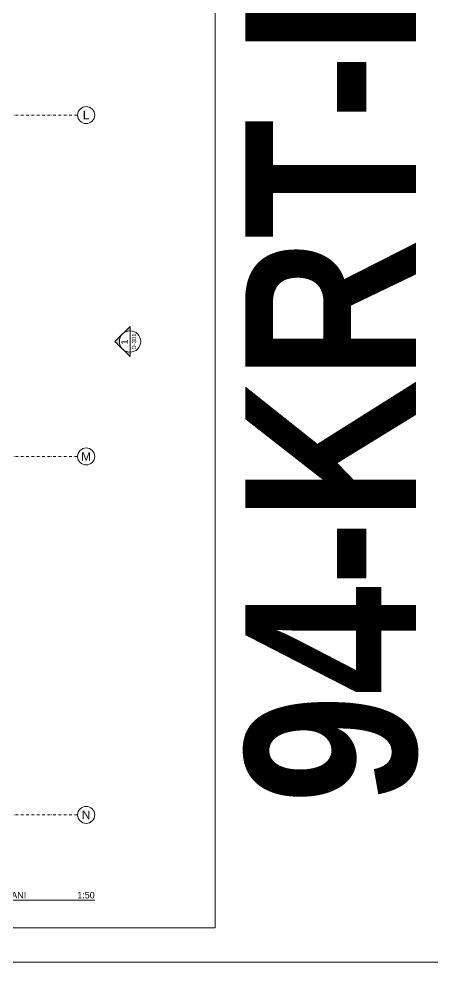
# Model space of a CAD drawing. Extents: x -1299 to 23780, y -3010 to 8106.
# Drawn here: x 16835 to 17803, y 0 to 2210 of the extents above; entities that cross this region are included whole.
import ezdxf
from ezdxf.enums import TextEntityAlignment as Align

# ---------------------------------------------------------------- set-up
doc = ezdxf.new("R2010")
doc.units = 0
doc.header["$LTSCALE"] = 25
doc.header["$MEASUREMENT"] = 0
doc.linetypes.add('DASHDOT2', pattern=[0.5, 0.25, -0.125, 0, -0.125])
doc.layers.get('0').update_dxf_attribs({"color": 9, "lineweight": 9})
for name, color, linetype, lineweight in [('21', 9, 'Continuous', 9), ('24', 9, 'DASHDOT2', 9), ('40A', 9, 'Continuous', 9)]:
    doc.layers.add(name, color=color, linetype=linetype, lineweight=lineweight)
doc.styles.add('Arial', font='arial.ttf', dxfattribs={"height": 2.5})
doc.styles.add('MuuM_TEXT-BOLD', font='ARIALNB.TTF')
doc.styles.add('MuuM_TEXT-ITALIC', font='ARIALNI.TTF')

# ---------------------------------------------------------------- blocks, each defined once
blk = doc.blocks.new('0_drawinglabel')
blk.add_lwpolyline([(3, 0), (46.46, 0)])
blk.add_circle((0, 0), 3)
at = {"style": 'Arial'}
blk.add_attdef('CIZIMNO', text='', height=2.5, dxfattribs=at).set_placement((0, 0), align=Align.MIDDLE)
blk.add_attdef('CIZIMADI', text='', height=2, dxfattribs=at).set_placement((3.5, 0), align=Align.BOTTOM_LEFT)
blk.add_attdef('OLCEK', text='', height=2, dxfattribs=at).set_placement((46.46, 0), align=Align.BOTTOM_RIGHT)
at = {"style": 'MuuM_TEXT-ITALIC'}
blk.add_attdef('DRAWINGNAME', text='', height=2, dxfattribs=at).set_placement((3.5, -0.59), align=Align.TOP_LEFT)
blk.add_attdef('SCALE', text='', height=2, dxfattribs=at).set_placement((46.46, -0.59), align=Align.TOP_RIGHT)
blk = doc.blocks.new('0_exteriorelevation1')
h = blk.add_hatch(color=256)
h.dxf.hatch_style = 1
h.paths.add_polyline_path([(0, 7.07), (-3.54, 3.54, -0.414214), (3.54, 3.54)])
h = blk.add_hatch(color=256)
edge = h.paths.add_edge_path()
edge.add_arc((0, 0), 5, 135, 180)
edge.add_line((-5, 0), (-7.07, 0))
edge.add_line((-7.07, 0), (-3.54, 3.54))
edge = h.paths.add_edge_path()
edge.add_line((5, 0), (7.07, 0))
edge.add_line((7.07, 0), (3.54, 3.54))
edge.add_arc((0, 0), 5, 0, 45, ccw=False)
blk.add_lwpolyline([(7.07, 0), (0, 7.07), (-7.07, 0), (7.07, 0)])
blk.add_lwpolyline([(7.07, 0), (0, 7.07), (-7.07, 0), (7.07, 0)])
blk.add_circle((0, 0), 5)
at = {"style": 'Arial'}
blk.add_attdef('KESITADI', text='', height=3, dxfattribs=at).set_placement((0, 0), align=Align.BOTTOM_CENTER)
blk.add_attdef('PAFTAADI', text='', height=2, dxfattribs=at).set_placement((0, -0.5), align=Align.TOP_CENTER)
blk = doc.blocks.new('0_aks')
at = {"linetype": 'Continuous'}
blk.add_circle((0, 0), 2, dxfattribs=at)
at = {"style": 'Arial'}
blk.add_attdef('AKS', text='', height=2, dxfattribs=at).set_placement((0, 0), align=Align.MIDDLE_CENTER)
blk = doc.blocks.new('P-AKS_AUDI')
at = {"layer": '24'}
for points in [[(0, -800), (360, -800)], [(0, -1600), (360, -1600)], [(0, -2440), (360, -2440)]]:
    blk.add_lwpolyline(points, dxfattribs=at)
at = {"layer": '24', "xscale": 10, "yscale": 10, "zscale": 10}
for p, values in [((380, -800), {'AKS': 'L'}), ((380, -1600), {'AKS': 'M'}), ((380, -2440), {'AKS': 'N'})]:
    blk.add_blockref('0_aks', p, dxfattribs=at).add_auto_attribs(values)
blk = doc.blocks.new('p-2. kat planı')
at = {"layer": '24'}
blk.add_blockref('P-AKS_AUDI', (16612.5, 2785), dxfattribs=at)

msp = doc.modelspace()

# ---------------------------------------------------------------- linework, layer by layer
at = {"layer": '40A'}
for points in [[(17835, 4205), (11890, 4205), (11890, 0), (17835, 0)], [(17295.1, 80), (11970, 80), (11970, 4125), (17295.1, 4125)]]:
    msp.add_lwpolyline(points, close=True, dxfattribs=at)

# ---------------------------------------------------------------- block references
msp.add_blockref('p-2. kat planı', (0, 0))
at = {"layer": '21'}
ref = msp.add_blockref('0_exteriorelevation1', (17095.4, 1454.4), dxfattribs=dict(at, xscale=-5, yscale=5, zscale=5, rotation=90))
ref.add_attrib('KESITADI', '1', dxfattribs={"layer": '0', "height": 15, "rotation": 90, "style": 'Arial'}).set_placement((17094.1, 1453.2), align=Align.BOTTOM_CENTER)
ref.add_attrib('PAFTAADI', 'D-301', dxfattribs={"layer": '0', "height": 10, "rotation": 90, "style": 'Arial'}).set_placement((17099.6, 1454.4), align=Align.TOP_CENTER)
ref = msp.add_blockref('0_drawinglabel', (16664.1, 145), dxfattribs=dict(at, xscale=7.5, yscale=7.5, zscale=7.5))
ref.add_attrib('CIZIMNO', '01', dxfattribs={"layer": '0', "height": 18.75, "style": 'Arial'}).set_placement((16664.1, 145), align=Align.MIDDLE)
ref.add_attrib('CIZIMADI', 'ARA. KAT PLANI', dxfattribs={"layer": '0', "height": 15, "style": 'Arial'}).set_placement((16690.3, 145), align=Align.BOTTOM_LEFT)
ref.add_attrib('OLCEK', '1:50', dxfattribs={"layer": '0', "height": 15, "style": 'Arial'}).set_placement((17012.5, 145), align=Align.BOTTOM_RIGHT)

# ---------------------------------------------------------------- texts
at = {"layer": '40A', "style": 'MuuM_TEXT-BOLD'}
msp.add_text('94-KRT-E-D-902', height=400, rotation=90, dxfattribs=at).set_placement((17765.1, 2102.5), align=Align.CENTER)

doc.saveas('drawing.dxf')
